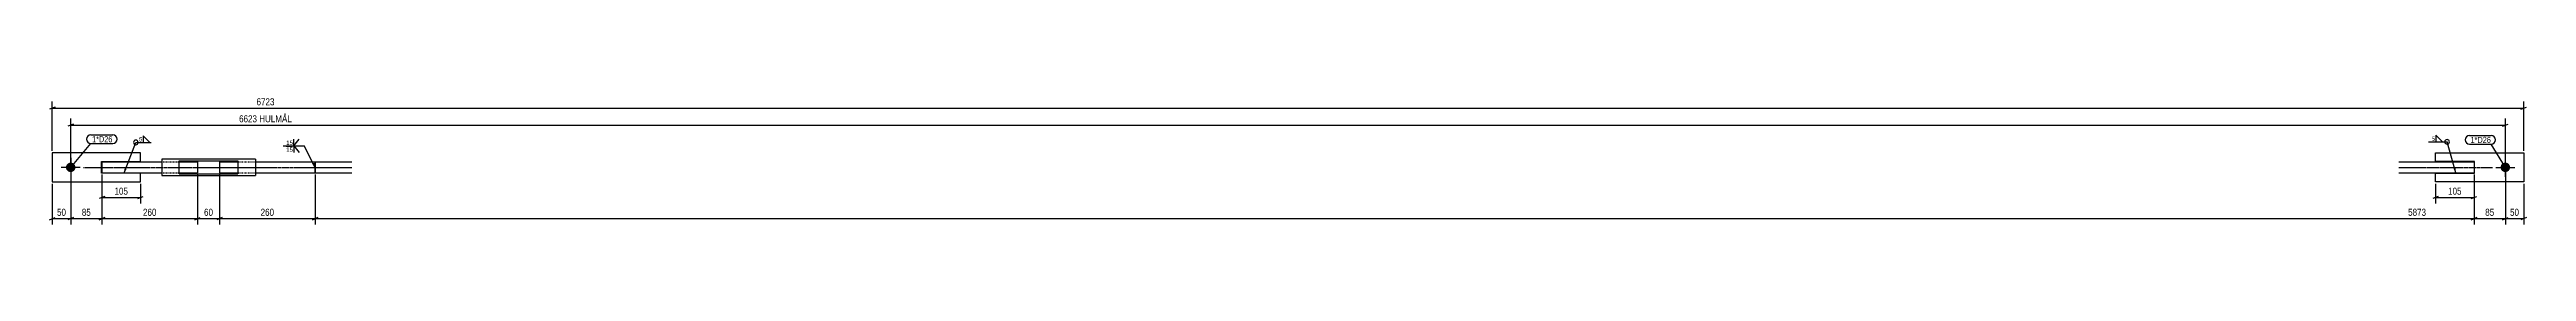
# Model space of a CAD drawing. Header units: millimetres. Extents: x 12 to 19746, y 12 to 361.
# Drawn here: x 13008 to 19746, y 12 to 361 of the extents above; entities that cross this region are included whole.
import ezdxf

# ---------------------------------------------------------------- set-up
doc = ezdxf.new("R2010")
doc.units = ezdxf.units.MM
doc.linetypes.add('DXK_LINE_DOT2', pattern=[3.9198, 1.9599, -1.9599])
doc.linetypes.add('DXK_LINE_DOT3', pattern=[5.9187, 2.979, -0.9799, 0.9799, -0.9799])
for name, color, linetype in [('MÅLSÆTNING', 7, 'Continuous'), ('STÅL', 7, 'Continuous'), ('TEKST', 7, 'Continuous')]:
    doc.layers.add(name, color=color, linetype=linetype)
doc.styles.add('Arial Narrow', font='ARIALN.TTF', dxfattribs={"height": 0.2})

msp = doc.modelspace()

# ---------------------------------------------------------------- hatches: boundary and pattern name
at = {"layer": 'STÅL', "linetype": 'Continuous'}
for points in [[(13065.5, 155, -1), (13065.5, 181, -1)], [(19688.6, 181, -1), (19688.6, 155, -1)]]:
    msp.add_hatch(color=96, dxfattribs=at).paths.add_polyline_path(points)
at = {"layer": 'TEKST', "linetype": 'Continuous'}
for points in [[(13218, 163.5), (13210.6, 153), (13212.2, 165.8)], [(13727.6, 180.6), (13730.5, 168), (13722, 177.8)], [(19553.5, 165.9), (19553.9, 153), (19547.5, 164.2)]]:
    msp.add_hatch(color=3, dxfattribs=at).paths.add_polyline_path(points)

# ---------------------------------------------------------------- linework, layer by layer
at = {"layer": 'MÅLSÆTNING', "color": 7, "linetype": 'Continuous'}
for p, q in [((13015.5, 213), (13015.5, 347.3)), ((19738.6, 213), (19738.6, 347.3)), ((13023, 332.6), (13008, 326.6)), ((13073, 286.2), (13058, 280.2)), ((13065.5, 173), (13065.5, 301)), ((13065.5, 283.2), (19688.6, 283.2)), ((19681.1, 280.2), (19696.1, 286.2)), ((19688.6, 173), (19688.6, 301)), ((19731.1, 326.6), (19746.1, 332.6)), ((13065.5, 163), (13065.5, 12)), ((13150.5, 148), (13150.5, 12)), ((13150.5, 148), (13150.5, 69.6)), ((13410.5, 148), (13410.5, 12)), ((13410.5, 148), (13410.5, 12)), ((13470.5, 148), (13470.5, 12)), ((13470.5, 148), (13470.5, 12)), ((13730.5, 148), (13730.5, 12)), ((13730.5, 148), (13730.5, 12)), ((19603.6, 148), (19603.6, 12)), ((19688.6, 163), (19688.6, 12)), ((13015.5, 123), (13015.5, 12)), ((13158, 88.6), (13143, 82.6)), ((19738.6, 123), (19738.6, 12)), ((13008, 25), (13023, 31)), ((13015.5, 28), (13065.5, 28)), ((13073, 31), (13058, 25)), ((13158, 31), (13143, 25)), ((13143, 25), (13158, 31)), ((13150.5, 28), (13410.5, 28)), ((13403, 25), (13418, 31)), ((13403, 25), (13418, 31)), ((13410.5, 28), (13470.5, 28)), ((13478, 31), (13463, 25)), ((13478, 31), (13463, 25)), ((13470.5, 28), (13730.5, 28)), ((13738, 31), (13723, 25)), ((13723, 25), (13738, 31)), ((19611.1, 31), (19596.1, 25)), ((19603.6, 28), (19688.6, 28)), ((19681.1, 25), (19696.1, 31)), ((19746.1, 31), (19731.1, 25))]:
    msp.add_line(p, q, dxfattribs=at)
at = {"layer": 'STÅL', "color": 2, "linetype": 'Continuous'}
for p, q in [((13255.5, 208), (13015.5, 208)), ((13015.5, 208), (13015.5, 128)), ((13255.5, 184), (13255.5, 208)), ((19498.6, 184), (19498.6, 208)), ((19498.6, 208), (19738.6, 208)), ((19738.6, 208), (19738.6, 128)), ((13149.5, 152), (13149.5, 184)), ((13149.5, 184), (13255.5, 184)), ((13255.5, 152), (13149.5, 152)), ((13150.5, 183), (13313, 183)), ((13150.5, 183), (13150.5, 160.5)), ((13150.5, 160.5), (13150.5, 153)), ((13150.5, 153), (13313, 153)), ((13255.5, 128), (13255.5, 152)), ((13568, 190.5), (13313, 190.5)), ((13313, 190.5), (13313, 145.5)), ((13313, 145.5), (13568, 145.5)), ((13360.5, 185.5), (13520.5, 185.5)), ((13360.5, 150.5), (13360.5, 185.5)), ((13360.5, 183), (13410.5, 183)), ((13360.5, 153), (13410.5, 153)), ((13360.5, 150.5), (13520.5, 150.5)), ((13410.5, 183), (13410.5, 181)), ((13410.5, 181), (13410.5, 153)), ((13470.5, 183), (13520.5, 183)), ((13470.5, 183), (13470.5, 153)), ((13470.5, 153), (13520.5, 153)), ((13520.5, 185.5), (13520.5, 150.5)), ((13568, 190.5), (13568, 145.5)), ((13568, 183), (13730.5, 183)), ((13568, 153), (13730.5, 153)), ((13730.5, 153), (13730.5, 183)), ((13730.5, 183), (13830.5, 183)), ((13730.5, 183), (13730.5, 160.5)), ((13730.5, 160.5), (13730.5, 153)), ((13730.5, 153), (13830.5, 153)), ((19398.6, 183), (19603.6, 183)), ((19398.6, 153), (19603.6, 153)), ((19604.6, 184), (19498.6, 184)), ((19498.6, 128), (19498.6, 152)), ((19498.6, 152), (19604.6, 152)), ((19603.6, 183), (19603.6, 181)), ((19603.6, 181), (19603.6, 153)), ((19604.6, 152), (19604.6, 184)), ((13015.5, 128), (13255.5, 128)), ((19738.6, 128), (19498.6, 128))]:
    msp.add_line(p, q, dxfattribs=at)
at = {"layer": 'STÅL', "color": 96, "linetype": 'Continuous'}
for p, q in [((13091.5, 168), (13039.5, 168)), ((13065.5, 194), (13065.5, 142)), ((19662.6, 168), (19714.6, 168)), ((19688.6, 142), (19688.6, 194))]:
    msp.add_line(p, q, dxfattribs=at)
at = {"layer": 'STÅL', "color": 7, "linetype": 'DXK_LINE_DOT3'}
for p, q in [((13100.5, 168), (13460.5, 168)), ((13420.5, 168), (13780.5, 168)), ((13460.5, 168), (13618, 168)), ((13680.5, 168), (13830.5, 168)), ((19398.6, 168), (19653.6, 168))]:
    msp.add_line(p, q, dxfattribs=at)
at = {"layer": 'STÅL', "color": 7, "linetype": 'DXK_LINE_DOT2'}
for p, q in [((13313, 183), (13360.5, 183)), ((13313, 153), (13360.5, 153)), ((13520.5, 183), (13568, 183)), ((13520.5, 183), (13568, 183)), ((13520.5, 153), (13568, 153)), ((13520.5, 153), (13568, 153))]:
    msp.add_line(p, q, dxfattribs=at)

# ---------------------------------------------------------------- wipeouts: each hides what was drawn before it
at = {"color": 0}
msp.add_wipeout([(13668.1, 228.2), (13668.1, 242.7), (13650.9, 242.7), (13650.9, 228.2)], dxfattribs=at).dxf.layer = 'TEKST'

# ---------------------------------------------------------------- next in the draw order: linework, layer by layer
at = {"layer": 'TEKST', "color": 3, "linetype": 'Continuous'}
for q in [(13686.8, 244.6), (13672.5, 244.6)]:
    msp.add_line((13672.5, 226.7), q, dxfattribs=at)

# ---------------------------------------------------------------- next in the draw order: wipeouts: each hides what was drawn before it
at = {"color": 0}
for points, layer in [([(13671.3, 287), (13671.3, 315), (13519.6, 315), (13519.6, 287)], 'MÅLSÆTNING'), ([(13056.6, 31.8), (13056.6, 59.8), (13024.3, 59.8), (13024.3, 31.8)], 'MÅLSÆTNING'), ([(13302.7, 31.8), (13302.7, 59.8), (13258.2, 59.8), (13258.2, 31.8)], 'MÅLSÆTNING'), ([(13456.6, 31.8), (13456.6, 59.8), (13424.3, 59.8), (13424.3, 31.8)], 'MÅLSÆTNING'), ([(13622.7, 31.8), (13622.7, 59.8), (13578.2, 59.8), (13578.2, 31.8)], 'MÅLSÆTNING'), ([(19662.3, 31.8), (19662.3, 59.8), (19629.9, 59.8), (19629.9, 31.8)], 'MÅLSÆTNING'), ([(13260.2, 237.6), (13260.2, 252.1), (13250.5, 252.1), (13250.5, 237.6)], 'TEKST'), ([(19497.3, 239.2), (19497.3, 253.7), (19487.7, 253.7), (19487.7, 239.2)], 'TEKST'), ([(19647.2, 234.5), (19647.2, 252), (19593.9, 252), (19593.9, 234.5)], 'TEKST')]:
    msp.add_wipeout(points, dxfattribs=at).dxf.layer = layer

# ---------------------------------------------------------------- next in the draw order: linework, layer by layer
at = {"layer": 'MÅLSÆTNING', "color": 7, "linetype": 'Continuous'}
for p, q in [((13015.5, 329.6), (19738.6, 329.6)), ((13065.5, 163), (13065.5, 12)), ((19603.6, 148), (19603.6, 12)), ((19603.6, 148), (19603.6, 69.6)), ((19688.6, 163), (19688.6, 12)), ((13150.5, 85.6), (13255.5, 85.6)), ((13248, 82.6), (13263, 88.6)), ((13255.5, 123), (13255.5, 69.6)), ((19596.1, 82.6), (19611.1, 88.6)), ((13073, 31), (13058, 25)), ((13065.5, 28), (13150.5, 28)), ((13730.5, 28), (19603.6, 28)), ((19596.1, 25), (19611.1, 31)), ((19681.1, 25), (19696.1, 31)), ((19688.6, 28), (19738.6, 28))]:
    msp.add_line(p, q, dxfattribs=at)
at = {"layer": 'TEKST', "color": 3, "linetype": 'Continuous'}
for p, q in [((13210.6, 153), (13242.8, 236.1)), ((13242.8, 236.1), (13284.2, 236.1)), ((13280.6, 236.1), (13262.7, 254)), ((13262.7, 254), (13262.7, 236.1)), ((13262.7, 236.1), (13280.6, 236.1)), ((19479.9, 237.7), (19530.1, 237.7)), ((19517.7, 237.7), (19499.9, 255.5)), ((19499.9, 255.5), (19499.9, 237.7)), ((19499.9, 237.7), (19517.7, 237.7)), ((19553.9, 153), (19530.1, 237.7))]:
    msp.add_line(p, q, dxfattribs=at)
for centre, start, end in [((13242.8, 236.1), 90, 270), ((13242.8, 236.1), 270, 90), ((19530.1, 237.7), 90, 270), ((19530.1, 237.7), 270, 90)]:
    msp.add_arc(centre, 6.25, start, end, dxfattribs=at)

# ---------------------------------------------------------------- next in the draw order: texts
at = {"layer": 'MÅLSÆTNING', "color": 3, "style": 'Arial Narrow'}
for s, height, p in [('6623 HULMÅL', 19.089, (13523.6, 291)), ('50', 19.09, (13028.3, 35.8)), ('260', 19.09, (13262.2, 35.8)), ('60', 19.09, (13428.3, 35.8)), ('260', 19.09, (13582.2, 35.8)), ('85', 19.09, (19633.9, 35.8))]:
    msp.add_text(s, height=height, dxfattribs=at).set_placement(p)
at = {"layer": 'TEKST', "color": 3, "style": 'Arial Narrow'}
for p in [(13251.5, 238.6), (19488.7, 240.2)]:
    msp.add_text('5', height=11.9, dxfattribs=at).set_placement(p)

# ---------------------------------------------------------------- next in the draw order: wipeouts: each hides what was drawn before it
at = {"color": 0, "linetype": 'Continuous'}
msp.add_wipeout([(13668.1, 209.5), (13668.1, 224), (13650.9, 224), (13650.9, 209.5)], dxfattribs=at).dxf.layer = 'TEKST'
at = {"color": 0}
msp.add_wipeout([(19647.2, 234.5), (19647.2, 252), (19593.9, 252), (19593.9, 234.5)], dxfattribs=at).dxf.layer = 'TEKST'

# ---------------------------------------------------------------- next in the draw order: linework, layer by layer
at = {"layer": 'TEKST', "color": 3, "linetype": 'Continuous'}
for p, q in [((13643.1, 226.7), (13700.9, 226.7)), ((13672.5, 226.7), (13686.8, 208.8)), ((13672.5, 226.7), (13672.5, 208.8)), ((13730.5, 168), (13700.9, 226.7))]:
    msp.add_line(p, q, dxfattribs=at)
at = {"layer": 'TEKST', "color": 7, "linetype": 'Continuous'}
for p, q in [((19590.9, 255), (19650.2, 255)), ((19590.9, 231.5), (19650.2, 231.5)), ((19688.6, 168), (19650.2, 231.5))]:
    msp.add_line(p, q, dxfattribs=at)
for centre, radius, start, end in [((19590.9, 243.2), 11.7, 90, 270), ((19650.2, 243.2), 11.8, 270, 90)]:
    msp.add_arc(centre, radius, start, end, dxfattribs=at)

# ---------------------------------------------------------------- next in the draw order: texts
at = {"layer": 'TEKST', "color": 3, "style": 'Arial Narrow'}
for s, height, p in [('15', 11.93, (13651.9, 229.2)), ('1*D26', 16.7, (19593.9, 234.5))]:
    msp.add_text(s, height=height, dxfattribs=at).set_placement(p)
at = {"layer": 'TEKST', "color": 3, "linetype": 'Continuous', "style": 'Arial Narrow'}
msp.add_text('15', height=11.93, dxfattribs=at).set_placement((13651.9, 210.5))

# ---------------------------------------------------------------- next in the draw order: wipeouts: each hides what was drawn before it
at = {"color": 0}
for points, layer in [([(13623.8, 333.3), (13623.8, 361.3), (13567.1, 361.3), (13567.1, 333.3)], 'MÅLSÆTNING'), ([(13225.2, 89.4), (13225.2, 117.4), (13180.7, 117.4), (13180.7, 89.4)], 'MÅLSÆTNING'), ([(19476.9, 31.8), (19476.9, 59.8), (19420.2, 59.8), (19420.2, 31.8)], 'MÅLSÆTNING'), ([(19729.8, 31.8), (19729.8, 59.8), (19697.4, 59.8), (19697.4, 31.8)], 'MÅLSÆTNING'), ([(13176.9, 236.4), (13176.9, 253.9), (13123.6, 253.9), (13123.6, 236.4)], 'TEKST')]:
    msp.add_wipeout(points, dxfattribs=at).dxf.layer = layer

# ---------------------------------------------------------------- next in the draw order: linework, layer by layer
at = {"layer": 'MÅLSÆTNING', "color": 7, "linetype": 'Continuous'}
for p, q in [((13150.5, 148), (13150.5, 12)), ((19506.1, 88.6), (19491.1, 82.6)), ((19498.6, 123), (19498.6, 69.6)), ((19498.6, 85.6), (19603.6, 85.6))]:
    msp.add_line(p, q, dxfattribs=at)

# ---------------------------------------------------------------- next in the draw order: texts
at = {"layer": 'MÅLSÆTNING', "color": 3, "style": 'Arial Narrow'}
for s, p in [('6723', (13571.1, 337.3)), ('105', (13184.7, 93.4)), ('5873', (19424.2, 35.8)), ('50', (19701.4, 35.8))]:
    msp.add_text(s, height=19.09, dxfattribs=at).set_placement(p)

# ---------------------------------------------------------------- next in the draw order: wipeouts: each hides what was drawn before it
at = {"color": 0}
msp.add_wipeout([(13176.9, 236.4), (13176.9, 253.9), (13123.6, 253.9), (13123.6, 236.4)], dxfattribs=at).dxf.layer = 'TEKST'

# ---------------------------------------------------------------- next in the draw order: linework, layer by layer
at = {"layer": 'TEKST', "color": 7, "linetype": 'Continuous'}
for p, q in [((13065.5, 168), (13120.6, 233.4)), ((13120.6, 256.9), (13179.9, 256.9)), ((13120.6, 233.4), (13179.9, 233.4))]:
    msp.add_line(p, q, dxfattribs=at)
for centre, radius, start, end in [((13120.6, 245.1), 11.7, 90, 270), ((13179.9, 245.1), 11.8, 270, 90)]:
    msp.add_arc(centre, radius, start, end, dxfattribs=at)

# ---------------------------------------------------------------- next in the draw order: texts
at = {"layer": 'TEKST', "color": 3, "style": 'Arial Narrow'}
msp.add_text('1*D26', height=16.7, dxfattribs=at).set_placement((13123.6, 236.4))

# ---------------------------------------------------------------- next in the draw order: wipeouts: each hides what was drawn before it
at = {"color": 0}
for points in [[(19573.4, 89.4), (19573.4, 117.4), (19528.8, 117.4), (19528.8, 89.4)], [(13124.1, 31.8), (13124.1, 59.8), (13091.8, 59.8), (13091.8, 31.8)]]:
    msp.add_wipeout(points, dxfattribs=at).dxf.layer = 'MÅLSÆTNING'

# ---------------------------------------------------------------- next in the draw order: texts
at = {"layer": 'MÅLSÆTNING', "color": 3, "style": 'Arial Narrow'}
for s, p in [('105', (19532.8, 93.4)), ('85', (13095.8, 35.8))]:
    msp.add_text(s, height=19.09, dxfattribs=at).set_placement(p)

doc.saveas('drawing.dxf')
